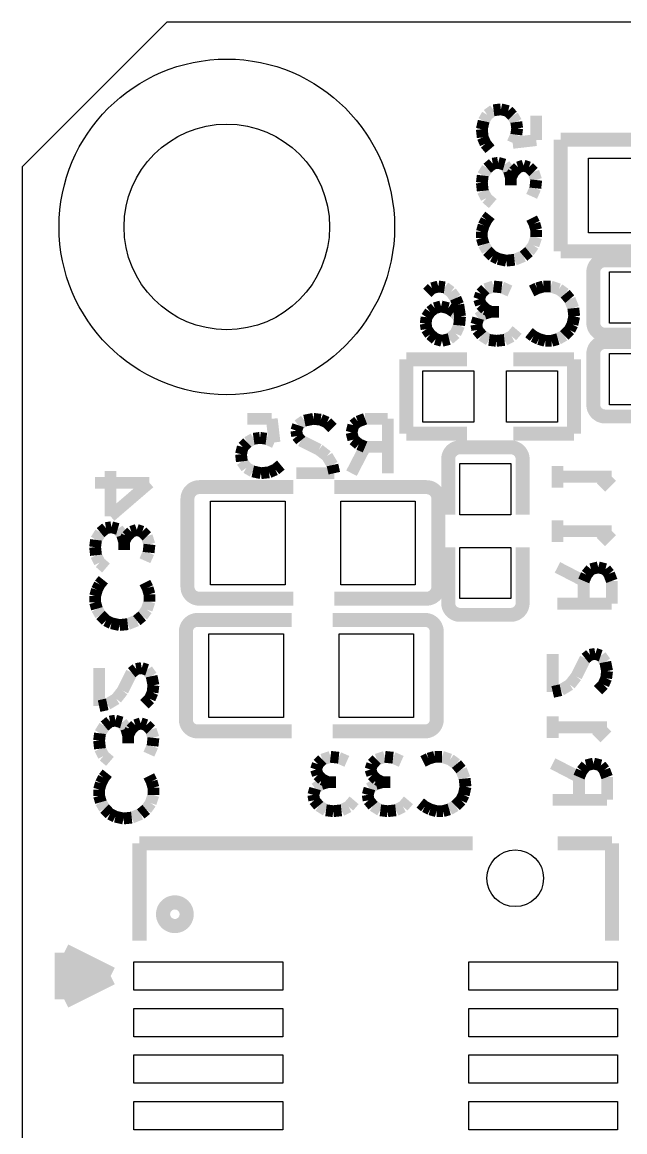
# Model space of a CAD drawing. Extents: x 175.8 to 218.8, y 273.2 to 311.2.
# Drawn here: x 175.81 to 182.29, y 299.3 to 311.22 of the extents above; entities that cross this region are included whole.
import ezdxf

# ---------------------------------------------------------------- set-up
doc = ezdxf.new("R2010")
doc.units = 0
doc.layers.add('MA_DETAILS', color=254, linetype='CONTINUOUS')

# ---------------------------------------------------------------- blocks, each defined once
blk = doc.blocks.new('FIGURE_SQUARE')
blk.add_lwpolyline([(-0.5, -0.5), (-0.5, 0.5), (0.5, 0.5), (0.5, -0.5)], close=True)
blk = doc.blocks.new('FIGURE_CIRCLE')
blk.add_circle((0, 0), 0.5)

msp = doc.modelspace()

# ---------------------------------------------------------------- linework, layer by layer
at = {"layer": 'MA_DETAILS'}
for points in [[(177.361342, 311.21985), (175.807624, 309.666132)], [(217.810842, 311.21985), (177.361342, 311.21985)], [(175.807624, 309.666132), (175.807624, 274.216622)]]:
    msp.add_lwpolyline(points, dxfattribs=at)
for points, const_width in [([(180.768752, 310.15686), (180.807614, 310.224932)], 0.127), ([(180.807614, 310.224932), (180.875686, 310.2737)], 0.127), ([(180.875686, 310.2737), (180.953664, 310.283352)], 0.127), ([(180.953664, 310.283352), (181.031642, 310.264048)], 0.127), ([(181.031642, 310.264048), (181.080156, 310.21528)], 0.127), ([(181.080156, 310.21528), (181.119272, 310.147208)], 0.127), ([(181.333394, 309.95239), (181.333394, 310.21528)], 0.127), ([(180.749194, 310.06923), (180.768752, 310.15686)], 0.127), ([(181.119272, 310.147208), (181.128924, 310.078882)], 0.127), ([(180.758846, 309.9816), (180.749194, 310.06923)], 0.127), ([(180.788056, 309.913528), (180.758846, 309.9816)], 0.127), ([(181.119272, 310.01081), (181.080156, 309.92318)], 0.127), ([(181.128924, 310.078882), (181.119272, 310.01081)], 0.127), ([(181.596284, 309.957724), (182.64632, 309.957724)], 0.150114), ([(181.596284, 308.757828), (181.596284, 309.957724)], 0.150114), ([(180.836824, 309.855108), (180.788056, 309.913528)], 0.127), ([(181.080156, 309.92318), (181.333394, 309.95239)], 0.127), ([(180.758846, 309.572406), (180.807614, 309.650384)], 0.127), ([(180.807614, 309.650384), (180.866034, 309.698898)], 0.127), ([(180.866034, 309.698898), (180.924454, 309.708804)], 0.127), ([(180.924454, 309.708804), (180.992526, 309.689246)], 0.127), ([(180.992526, 309.689246), (181.041294, 309.621174)], 0.127), ([(181.041294, 309.621174), (181.060852, 309.552848)], 0.127), ([(181.060852, 309.552848), (181.090062, 309.611268)], 0.127), ([(181.090062, 309.611268), (181.138576, 309.660036)], 0.127), ([(181.138576, 309.660036), (181.196996, 309.679594)], 0.127), ([(181.196996, 309.679594), (181.255416, 309.660036)], 0.127), ([(181.255416, 309.660036), (181.304184, 309.611268)], 0.127), ([(181.304184, 309.611268), (181.333394, 309.523638)], 0.127), ([(180.749194, 309.494428), (180.758846, 309.572406)], 0.127), ([(180.758846, 309.406798), (180.749194, 309.494428)], 0.127), ([(181.060852, 309.552848), (181.060852, 309.465218)], 0.127), ([(181.333394, 309.523638), (181.323742, 309.436008)], 0.127), ([(180.797962, 309.329074), (180.758846, 309.406798)], 0.127), ([(181.323742, 309.436008), (181.284626, 309.348378)], 0.127), ([(180.866034, 309.270654), (180.797962, 309.329074)], 0.127), ([(180.797962, 309.09514), (180.836824, 309.143654)], 0.127), ([(180.749194, 308.968394), (180.768752, 309.03672)], 0.127), ([(180.768752, 309.03672), (180.797962, 309.09514)], 0.127), ([(181.284626, 309.114444), (181.313836, 309.056024)], 0.127), ([(181.313836, 309.056024), (181.333394, 308.987952)], 0.127), ([(180.749194, 308.900322), (180.749194, 308.968394)], 0.127), ([(180.768752, 308.83225), (180.749194, 308.900322)], 0.127), ([(181.333394, 308.909974), (181.304184, 308.822344)], 0.127), ([(181.333394, 308.987952), (181.333394, 308.909974)], 0.127), ([(180.807614, 308.763924), (180.768752, 308.83225)], 0.127), ([(181.304184, 308.822344), (181.255416, 308.754272)], 0.127), ([(180.866034, 308.705504), (180.807614, 308.763924)], 0.127), ([(180.924454, 308.676294), (180.866034, 308.705504)], 0.127), ([(181.012084, 308.65699), (180.924454, 308.676294)], 0.127), ([(181.099714, 308.666642), (181.012084, 308.65699)], 0.127), ([(181.196996, 308.705504), (181.099714, 308.666642)], 0.127), ([(181.255416, 308.754272), (181.196996, 308.705504)], 0.127), ([(182.64632, 308.757828), (181.596284, 308.757828)], 0.150114), ([(182.074312, 308.661816), (182.671974, 308.661816)], 0.150114), ([(181.947312, 308.534816), (181.947312, 307.988462)], 0.150114), ([(180.213, 308.360318), (180.164232, 308.311804)], 0.127), ([(180.281072, 308.379876), (180.213, 308.360318)], 0.127), ([(180.349398, 308.370224), (180.281072, 308.379876)], 0.127), ([(180.41747, 308.321456), (180.349398, 308.370224)], 0.127), ([(180.466238, 308.253384), (180.41747, 308.321456)], 0.127), ([(180.719476, 308.243478), (180.739034, 308.301898)], 0.127), ([(180.739034, 308.301898), (180.787802, 308.350666)], 0.127), ([(180.787802, 308.350666), (180.875432, 308.379876)], 0.127), ([(180.875432, 308.379876), (180.963062, 308.370224)], 0.127), ([(180.963062, 308.370224), (181.050692, 308.331108)], 0.127), ([(181.284626, 308.331108), (181.343046, 308.360318)], 0.127), ([(181.343046, 308.360318), (181.411118, 308.379876)], 0.127), ([(181.411118, 308.379876), (181.489096, 308.379876)], 0.127), ([(181.489096, 308.379876), (181.576726, 308.350666)], 0.127), ([(181.576726, 308.350666), (181.644798, 308.301898)], 0.127), ([(181.644798, 308.301898), (181.693566, 308.243478)], 0.127), ([(180.495448, 308.185058), (180.466238, 308.253384)], 0.127), ([(180.514752, 308.058566), (180.495448, 308.185058)], 0.127), ([(180.739034, 308.185058), (180.719476, 308.243478)], 0.127), ([(180.787802, 308.136544), (180.739034, 308.185058)], 0.127), ([(181.693566, 308.243478), (181.732428, 308.146196)], 0.127), ([(180.193442, 308.107334), (180.15458, 308.048914)], 0.127), ([(180.24221, 308.146196), (180.193442, 308.107334)], 0.127), ([(180.310282, 308.165754), (180.24221, 308.146196)], 0.127), ([(180.38826, 308.146196), (180.310282, 308.165754)], 0.127), ([(180.44668, 308.107334), (180.38826, 308.146196)], 0.127), ([(180.514752, 308.039008), (180.44668, 308.107334)], 0.127), ([(180.5051, 307.961284), (180.514752, 308.058566)], 0.127), ([(180.709824, 308.039008), (180.777896, 308.087776)], 0.127), ([(180.777896, 308.087776), (180.846222, 308.107334)], 0.127), ([(180.846222, 308.107334), (180.787802, 308.136544)], 0.127), ([(180.846222, 308.107334), (180.933852, 308.107334)], 0.127), ([(181.74208, 308.058566), (181.722776, 307.970936)], 0.127), ([(181.732428, 308.146196), (181.74208, 308.058566)], 0.127), ([(180.15458, 308.048914), (180.144928, 307.980588)], 0.127), ([(180.144928, 307.980588), (180.15458, 307.922168)], 0.127), ([(180.466238, 307.873654), (180.5051, 307.961284)], 0.127), ([(180.690266, 307.970936), (180.709824, 308.039008)], 0.127), ([(180.700172, 307.912516), (180.690266, 307.970936)], 0.127), ([(181.722776, 307.970936), (181.693566, 307.912516)], 0.127), ([(180.15458, 307.922168), (180.193442, 307.863748)], 0.127), ([(180.193442, 307.863748), (180.251862, 307.815234)], 0.127), ([(180.397912, 307.815234), (180.466238, 307.873654)], 0.127), ([(180.748686, 307.854096), (180.700172, 307.912516)], 0.127), ([(180.826664, 307.805328), (180.748686, 307.854096)], 0.127), ([(181.069996, 307.844444), (180.992272, 307.805328)], 0.127), ([(181.128416, 307.912516), (181.069996, 307.844444)], 0.127), ([(181.30393, 307.844444), (181.255416, 307.883306)], 0.127), ([(181.36235, 307.815234), (181.30393, 307.844444)], 0.127), ([(181.635146, 307.854096), (181.56682, 307.815234)], 0.127), ([(181.693566, 307.912516), (181.635146, 307.854096)], 0.127), ([(182.074312, 307.861462), (182.671974, 307.861462)], 0.150114), ([(180.251862, 307.815234), (180.320188, 307.795676)], 0.127), ([(180.320188, 307.795676), (180.397912, 307.815234)], 0.127), ([(180.904642, 307.795676), (180.826664, 307.805328)], 0.127), ([(180.992272, 307.805328), (180.904642, 307.795676)], 0.127), ([(181.430676, 307.795676), (181.36235, 307.815234)], 0.127), ([(181.498748, 307.795676), (181.430676, 307.795676)], 0.127), ([(181.56682, 307.815234), (181.498748, 307.795676)], 0.127), ([(182.074312, 307.782976), (182.671974, 307.782976)], 0.150114), ([(179.938426, 306.796948), (179.938426, 307.597048)], 0.150114), ([(179.938426, 307.597048), (180.588412, 307.597048)], 0.150114), ([(181.73827, 307.597048), (181.088284, 307.597048)], 0.150114), ([(181.73827, 306.796948), (181.73827, 307.597048)], 0.150114), ([(181.947312, 307.655976), (181.947312, 307.109622)], 0.150114), ([(182.074312, 306.982622), (182.671974, 306.982622)], 0.150114), ([(178.49088, 306.957476), (178.22799, 306.957476)], 0.127), ([(178.52009, 306.704238), (178.49088, 306.957476)], 0.127), ([(178.773582, 306.889404), (178.754024, 306.830984)], 0.127), ([(178.841654, 306.937918), (178.773582, 306.889404)], 0.127), ([(178.938936, 306.957476), (178.841654, 306.937918)], 0.127), ([(179.016914, 306.947824), (178.938936, 306.957476)], 0.127), ([(179.084986, 306.918614), (179.016914, 306.947824)], 0.127), ([(179.143406, 306.860194), (179.084986, 306.918614)], 0.127), ([(179.367688, 306.889404), (179.34813, 306.811426)], 0.127), ([(179.416456, 306.928266), (179.367688, 306.889404)], 0.127), ([(179.49418, 306.957476), (179.416456, 306.928266)], 0.127), ([(179.737766, 306.957476), (179.49418, 306.957476)], 0.127), ([(179.737766, 306.373276), (179.737766, 306.957476)], 0.127), ([(178.296062, 306.743354), (178.364388, 306.753006)], 0.127), ([(178.364388, 306.753006), (178.43246, 306.743354)], 0.127), ([(178.754024, 306.830984), (178.763676, 306.772564)], 0.127), ([(178.763676, 306.772564), (178.802792, 306.723796)], 0.127), ([(179.34813, 306.811426), (179.367688, 306.733448)], 0.127), ([(180.588412, 306.796948), (179.938426, 306.796948)], 0.150114), ([(181.088284, 306.796948), (181.73827, 306.796948)], 0.150114), ([(178.159918, 306.577746), (178.179222, 306.655724)], 0.127), ([(178.179222, 306.655724), (178.22799, 306.704238)], 0.127), ([(178.22799, 306.704238), (178.296062, 306.743354)], 0.127), ([(178.43246, 306.743354), (178.52009, 306.704238)], 0.127), ([(178.802792, 306.723796), (178.997356, 306.626514)], 0.127), ([(178.997356, 306.626514), (179.084986, 306.558188)], 0.127), ([(179.49418, 306.655724), (179.34813, 306.373276)], 0.127), ([(179.367688, 306.733448), (179.426108, 306.684934)], 0.127), ([(179.426108, 306.684934), (179.49418, 306.655724)], 0.127), ([(179.49418, 306.655724), (179.737766, 306.655724)], 0.127), ([(181.060598, 306.650898), (180.514244, 306.650898)], 0.150114), ([(178.16957, 306.499768), (178.159918, 306.577746)], 0.127), ([(179.084986, 306.558188), (179.143406, 306.460906)], 0.127), ([(180.387244, 306.523898), (180.387244, 305.926236)], 0.150114), ([(181.187598, 306.523898), (181.187598, 305.926236)], 0.150114), ([(176.75733, 305.910234), (176.75733, 306.396898)], 0.127), ([(178.218338, 306.431696), (178.16957, 306.499768)], 0.127), ([(178.28641, 306.392834), (178.218338, 306.431696)], 0.127), ([(178.37404, 306.373276), (178.28641, 306.392834)], 0.127), ([(178.529742, 306.412138), (178.46167, 306.382928)], 0.127), ([(178.588162, 306.460906), (178.529742, 306.412138)], 0.127), ([(179.143406, 306.460906), (179.162964, 306.373276)], 0.127), ([(181.561994, 306.21859), (181.561994, 306.45227)], 0.127), ([(176.591722, 306.270406), (177.175922, 306.270406)], 0.127), ([(177.175922, 306.270406), (176.75733, 305.910234)], 0.127), ([(178.46167, 306.382928), (178.37404, 306.373276)], 0.127), ([(179.162964, 306.373276), (178.754024, 306.373276)], 0.127), ([(181.561994, 306.33543), (182.146194, 306.33543)], 0.127), ([(182.146194, 306.33543), (182.029354, 306.21859)], 0.127), ([(177.711354, 306.223416), (178.72075, 306.223416)], 0.150114), ([(180.154834, 306.223416), (179.162202, 306.223416)], 0.150114), ([(177.584354, 306.096416), (177.584354, 305.151536)], 0.150114), ([(180.281834, 305.151536), (180.281834, 306.096416)], 0.150114), ([(176.708562, 305.783234), (176.766982, 305.79314)], 0.127), ([(176.766982, 305.79314), (176.835054, 305.773582)], 0.127), ([(181.561994, 305.634136), (181.561994, 305.867816)], 0.127), ([(176.601374, 305.656742), (176.650142, 305.73472)], 0.127), ([(176.650142, 305.73472), (176.708562, 305.783234)], 0.127), ([(176.835054, 305.773582), (176.883822, 305.70551)], 0.127), ([(176.883822, 305.70551), (176.90338, 305.637184)], 0.127), ([(176.90338, 305.637184), (176.93259, 305.695604)], 0.127), ([(176.93259, 305.695604), (176.981104, 305.744372)], 0.127), ([(176.981104, 305.744372), (177.039524, 305.76393)], 0.127), ([(177.039524, 305.76393), (177.097944, 305.744372)], 0.127), ([(177.097944, 305.744372), (177.146712, 305.695604)], 0.127), ([(177.146712, 305.695604), (177.175922, 305.607974)], 0.127), ([(181.561994, 305.750976), (182.146194, 305.750976)], 0.127), ([(182.146194, 305.750976), (182.029354, 305.634136)], 0.127), ([(176.591722, 305.578764), (176.601374, 305.656742)], 0.127), ([(176.601374, 305.491134), (176.591722, 305.578764)], 0.127), ([(176.90338, 305.637184), (176.90338, 305.549554)], 0.127), ([(177.175922, 305.607974), (177.16627, 305.520344)], 0.127), ([(180.387244, 304.978054), (180.387244, 305.575716)], 0.150114), ([(181.187598, 304.978054), (181.187598, 305.575716)], 0.150114), ([(176.64049, 305.41341), (176.601374, 305.491134)], 0.127), ([(177.16627, 305.520344), (177.127154, 305.432714)], 0.127), ([(176.708562, 305.35499), (176.64049, 305.41341)], 0.127), ([(181.844442, 305.21529), (181.561994, 305.36134)], 0.127), ([(181.922166, 305.341782), (181.873652, 305.283362)], 0.127), ([(182.000144, 305.36134), (181.922166, 305.341782)], 0.127), ([(182.078122, 305.341782), (182.000144, 305.36134)], 0.127), ([(182.116984, 305.293014), (182.078122, 305.341782)], 0.127), ([(176.64049, 305.179476), (176.679352, 305.22799)], 0.127), ([(177.127154, 305.19878), (177.156364, 305.14036)], 0.127), ([(181.873652, 305.283362), (181.844442, 305.21529)], 0.127), ([(181.844442, 305.21529), (181.844442, 304.971704)], 0.127), ([(182.146194, 305.21529), (182.116984, 305.293014)], 0.127), ([(182.146194, 304.971704), (182.146194, 305.21529)], 0.127), ([(176.591722, 305.05273), (176.61128, 305.121056)], 0.127), ([(176.61128, 305.121056), (176.64049, 305.179476)], 0.127), ([(177.156364, 305.14036), (177.175922, 305.072288)], 0.127), ([(176.591722, 304.984658), (176.591722, 305.05273)], 0.127), ([(176.61128, 304.916586), (176.591722, 304.984658)], 0.127), ([(177.175922, 304.99431), (177.146712, 304.90668)], 0.127), ([(177.175922, 305.072288), (177.175922, 304.99431)], 0.127), ([(177.711354, 305.024536), (178.72075, 305.024536)], 0.150114), ([(180.154834, 305.024536), (179.162202, 305.024536)], 0.150114), ([(181.561994, 304.971704), (182.146194, 304.971704)], 0.127), ([(176.650142, 304.84826), (176.61128, 304.916586)], 0.127), ([(176.708562, 304.78984), (176.650142, 304.84826)], 0.127), ([(177.097944, 304.838608), (177.039524, 304.78984)], 0.127), ([(177.146712, 304.90668), (177.097944, 304.838608)], 0.127), ([(180.514244, 304.851054), (181.060598, 304.851054)], 0.150114), ([(176.766982, 304.76063), (176.708562, 304.78984)], 0.127), ([(176.854612, 304.741326), (176.766982, 304.76063)], 0.127), ([(176.942242, 304.750978), (176.854612, 304.741326)], 0.127), ([(177.039524, 304.78984), (176.942242, 304.750978)], 0.127), ([(177.694082, 304.796952), (178.703478, 304.796952)], 0.150114), ([(180.137562, 304.796952), (179.14493, 304.796952)], 0.150114), ([(177.567082, 304.669952), (177.567082, 303.725072)], 0.150114), ([(180.264562, 303.725072), (180.264562, 304.669952)], 0.150114), ([(181.511194, 304.02276), (181.511194, 304.4317)], 0.127), ([(181.861714, 304.382932), (181.764432, 304.188368)], 0.127), ([(181.910482, 304.422048), (181.861714, 304.382932)], 0.127), ([(181.968902, 304.4317), (181.910482, 304.422048)], 0.127), ([(182.027322, 304.412142), (181.968902, 304.4317)], 0.127), ([(182.075836, 304.34407), (182.027322, 304.412142)], 0.127), ([(176.634394, 303.87036), (176.634394, 304.2793)], 0.127), ([(177.033682, 304.269648), (176.984914, 304.230532)], 0.127), ([(177.092102, 304.2793), (177.033682, 304.269648)], 0.127), ([(177.150522, 304.259742), (177.092102, 304.2793)], 0.127), ([(177.199036, 304.19167), (177.150522, 304.259742)], 0.127), ([(182.095394, 304.246788), (182.075836, 304.34407)], 0.127), ([(182.085742, 304.16881), (182.095394, 304.246788)], 0.127), ([(176.984914, 304.230532), (176.887632, 304.035968)], 0.127), ([(177.218594, 304.094388), (177.199036, 304.19167)], 0.127), ([(181.764432, 304.188368), (181.696106, 304.100738)], 0.127), ([(182.056532, 304.100738), (182.085742, 304.16881)], 0.127), ([(176.887632, 304.035968), (176.819306, 303.948338)], 0.127), ([(177.179732, 303.948338), (177.208942, 304.01641)], 0.127), ([(177.208942, 304.01641), (177.218594, 304.094388)], 0.127), ([(181.598824, 304.042318), (181.511194, 304.02276)], 0.127), ([(181.696106, 304.100738), (181.598824, 304.042318)], 0.127), ([(181.998112, 304.042318), (182.056532, 304.100738)], 0.127), ([(176.722024, 303.889918), (176.634394, 303.87036)], 0.127), ([(176.819306, 303.948338), (176.722024, 303.889918)], 0.127), ([(177.121312, 303.889918), (177.179732, 303.948338)], 0.127), ([(176.644046, 303.578006), (176.692814, 303.655984)], 0.127), ([(176.692814, 303.655984), (176.751234, 303.704498)], 0.127), ([(176.751234, 303.704498), (176.809654, 303.714404)], 0.127), ([(176.809654, 303.714404), (176.877726, 303.694846)], 0.127), ([(176.877726, 303.694846), (176.926494, 303.626774)], 0.127), ([(176.975262, 303.616868), (177.023776, 303.665636)], 0.127), ([(177.023776, 303.665636), (177.082196, 303.685194)], 0.127), ([(177.082196, 303.685194), (177.140616, 303.665636)], 0.127), ([(177.140616, 303.665636), (177.189384, 303.616868)], 0.127), ([(181.511194, 303.525936), (181.511194, 303.759616)], 0.127), ([(176.634394, 303.500028), (176.644046, 303.578006)], 0.127), ([(176.926494, 303.626774), (176.946052, 303.558448)], 0.127), ([(176.946052, 303.558448), (176.975262, 303.616868)], 0.127), ([(176.946052, 303.558448), (176.946052, 303.470818)], 0.127), ([(177.189384, 303.616868), (177.218594, 303.529238)], 0.127), ([(177.218594, 303.529238), (177.208942, 303.441608)], 0.127), ([(177.694082, 303.598072), (178.703478, 303.598072)], 0.150114), ([(180.137562, 303.598072), (179.14493, 303.598072)], 0.150114), ([(181.511194, 303.642776), (182.095394, 303.642776)], 0.127), ([(182.095394, 303.642776), (181.978554, 303.525936)], 0.127), ([(176.644046, 303.412398), (176.634394, 303.500028)], 0.127), ([(176.683162, 303.334674), (176.644046, 303.412398)], 0.127), ([(177.208942, 303.441608), (177.169826, 303.353978)], 0.127), ([(176.751234, 303.276254), (176.683162, 303.334674)], 0.127), ([(178.98618, 303.247298), (179.034948, 303.296066)], 0.127), ([(179.034948, 303.296066), (179.122578, 303.325276)], 0.127), ([(179.122578, 303.325276), (179.210208, 303.315624)], 0.127), ([(179.210208, 303.315624), (179.297838, 303.276508)], 0.127), ([(179.570634, 303.247298), (179.619402, 303.296066)], 0.127), ([(179.619402, 303.296066), (179.707032, 303.325276)], 0.127), ([(179.707032, 303.325276), (179.794662, 303.315624)], 0.127), ([(179.794662, 303.315624), (179.882292, 303.276508)], 0.127), ([(180.116226, 303.276508), (180.174646, 303.305718)], 0.127), ([(180.174646, 303.305718), (180.242718, 303.325276)], 0.127), ([(180.242718, 303.325276), (180.320696, 303.325276)], 0.127), ([(180.320696, 303.325276), (180.408326, 303.296066)], 0.127), ([(180.408326, 303.296066), (180.476398, 303.247298)], 0.127), ([(178.966622, 303.188878), (178.98618, 303.247298)], 0.127), ([(178.98618, 303.130458), (178.966622, 303.188878)], 0.127), ([(179.551076, 303.188878), (179.570634, 303.247298)], 0.127), ([(179.570634, 303.130458), (179.551076, 303.188878)], 0.127), ([(180.476398, 303.247298), (180.525166, 303.188878)], 0.127), ([(180.525166, 303.188878), (180.564028, 303.091596)], 0.127), ([(181.793642, 303.10709), (181.511194, 303.25314)], 0.127), ([(181.822852, 303.175162), (181.793642, 303.10709)], 0.127), ([(181.871366, 303.233582), (181.822852, 303.175162)], 0.127), ([(181.949344, 303.25314), (181.871366, 303.233582)], 0.127), ([(182.027322, 303.233582), (181.949344, 303.25314)], 0.127), ([(182.066184, 303.184814), (182.027322, 303.233582)], 0.127), ([(182.095394, 303.10709), (182.066184, 303.184814)], 0.127), ([(176.653952, 303.04232), (176.683162, 303.10074)], 0.127), ([(176.683162, 303.10074), (176.722024, 303.149254)], 0.127), ([(177.169826, 303.120044), (177.199036, 303.061624)], 0.127), ([(177.199036, 303.061624), (177.218594, 302.993552)], 0.127), ([(179.034948, 303.081944), (178.98618, 303.130458)], 0.127), ([(179.025042, 303.033176), (179.093368, 303.052734)], 0.127), ([(179.093368, 303.052734), (179.034948, 303.081944)], 0.127), ([(179.093368, 303.052734), (179.180998, 303.052734)], 0.127), ([(179.619402, 303.081944), (179.570634, 303.130458)], 0.127), ([(179.609496, 303.033176), (179.677822, 303.052734)], 0.127), ([(179.677822, 303.052734), (179.619402, 303.081944)], 0.127), ([(179.677822, 303.052734), (179.765452, 303.052734)], 0.127), ([(180.564028, 303.091596), (180.57368, 303.003966)], 0.127), ([(181.793642, 303.10709), (181.793642, 302.863504)], 0.127), ([(182.095394, 302.863504), (182.095394, 303.10709)], 0.127), ([(176.634394, 302.973994), (176.653952, 303.04232)], 0.127), ([(176.634394, 302.905922), (176.634394, 302.973994)], 0.127), ([(177.218594, 302.993552), (177.218594, 302.915574)], 0.127), ([(178.937412, 302.916336), (178.95697, 302.984408)], 0.127), ([(178.95697, 302.984408), (179.025042, 303.033176)], 0.127), ([(179.521866, 302.916336), (179.541424, 302.984408)], 0.127), ([(179.541424, 302.984408), (179.609496, 303.033176)], 0.127), ([(180.57368, 303.003966), (180.554376, 302.916336)], 0.127), ([(176.653952, 302.83785), (176.634394, 302.905922)], 0.127), ([(176.692814, 302.769524), (176.653952, 302.83785)], 0.127), ([(177.189384, 302.827944), (177.140616, 302.759872)], 0.127), ([(177.218594, 302.915574), (177.189384, 302.827944)], 0.127), ([(178.947318, 302.857916), (178.937412, 302.916336)], 0.127), ([(178.995832, 302.799496), (178.947318, 302.857916)], 0.127), ([(179.375562, 302.857916), (179.317142, 302.789844)], 0.127), ([(179.531772, 302.857916), (179.521866, 302.916336)], 0.127), ([(179.580286, 302.799496), (179.531772, 302.857916)], 0.127), ([(179.960016, 302.857916), (179.901596, 302.789844)], 0.127), ([(180.13553, 302.789844), (180.087016, 302.828706)], 0.127), ([(180.525166, 302.857916), (180.466746, 302.799496)], 0.127), ([(180.554376, 302.916336), (180.525166, 302.857916)], 0.127), ([(181.511194, 302.863504), (182.095394, 302.863504)], 0.127), ([(176.751234, 302.711104), (176.692814, 302.769524)], 0.127), ([(176.809654, 302.681894), (176.751234, 302.711104)], 0.127), ([(177.082196, 302.711104), (176.984914, 302.672242)], 0.127), ([(177.140616, 302.759872), (177.082196, 302.711104)], 0.127), ([(179.07381, 302.750728), (178.995832, 302.799496)], 0.127), ([(179.151788, 302.741076), (179.07381, 302.750728)], 0.127), ([(179.239418, 302.750728), (179.151788, 302.741076)], 0.127), ([(179.317142, 302.789844), (179.239418, 302.750728)], 0.127), ([(179.658264, 302.750728), (179.580286, 302.799496)], 0.127), ([(179.736242, 302.741076), (179.658264, 302.750728)], 0.127), ([(179.823872, 302.750728), (179.736242, 302.741076)], 0.127), ([(179.901596, 302.789844), (179.823872, 302.750728)], 0.127), ([(180.19395, 302.760634), (180.13553, 302.789844)], 0.127), ([(180.262276, 302.741076), (180.19395, 302.760634)], 0.127), ([(180.330348, 302.741076), (180.262276, 302.741076)], 0.127), ([(180.39842, 302.760634), (180.330348, 302.741076)], 0.127), ([(180.466746, 302.799496), (180.39842, 302.760634)], 0.127), ([(176.897284, 302.66259), (176.809654, 302.681894)], 0.127), ([(176.984914, 302.672242), (176.897284, 302.66259)], 0.127), ([(177.067972, 301.350934), (177.067972, 302.39589)], 0.1524), ([(177.067972, 302.39589), (180.650134, 302.39589)], 0.1524), ([(181.565804, 302.39589), (182.147972, 302.39589)], 0.1524), ([(181.565804, 302.39589), (181.826916, 302.39589)], 0.1524), ([(182.147972, 301.351188), (182.147972, 302.39589)], 0.1524), ([(177.067972, 301.350934), (177.067972, 301.51832)], 0.1524), ([(177.067972, 301.351188), (177.067972, 301.37989)], 0.1524), ([(176.257966, 300.719998), (176.257966, 301.21987)], 0.199898), ([(176.257966, 301.21987), (176.758092, 300.969934)], 0.199898), ([(176.758092, 300.969934), (176.257966, 300.719998)], 0.199898), ([(176.758092, 300.969934), (176.358042, 300.969934)], 0.199898)]:
    msp.add_lwpolyline(points, dxfattribs=dict(at, const_width=const_width))
for points, const_width in [([(182.074312, 308.661816, 0.414214), (181.947312, 308.534816)], 0.150114), ([(181.947312, 307.988462, 0.414214), (182.074312, 307.861462)], 0.150114), ([(182.074312, 307.782976, 0.414214), (181.947312, 307.655976)], 0.150114), ([(181.947312, 307.109622, 0.414214), (182.074312, 306.982622)], 0.150114), ([(180.514244, 306.650898, 0.414214), (180.387244, 306.523898)], 0.150114), ([(181.187598, 306.523898, 0.414214), (181.060598, 306.650898)], 0.150114), ([(177.711354, 306.223416, 0.414214), (177.584354, 306.096416)], 0.150114), ([(180.281834, 306.096416, 0.414214), (180.154834, 306.223416)], 0.150114), ([(177.584354, 305.151536, 0.414214), (177.711354, 305.024536)], 0.150114), ([(180.154834, 305.024536, 0.414214), (180.281834, 305.151536)], 0.150114), ([(180.387244, 304.978054, 0.414214), (180.514244, 304.851054)], 0.150114), ([(181.060598, 304.851054, 0.414214), (181.187598, 304.978054)], 0.150114), ([(177.694082, 304.796952, 0.414214), (177.567082, 304.669952)], 0.150114), ([(180.264562, 304.669952, 0.414214), (180.137562, 304.796952)], 0.150114), ([(177.567082, 303.725072, 0.414214), (177.694082, 303.598072)], 0.150114), ([(180.137562, 303.598072, 0.414214), (180.264562, 303.725072)], 0.150114), ([(177.575972, 301.63389, 1), (177.321972, 301.63389, 1), (177.575972, 301.63389)], 0.1524)]:
    msp.add_lwpolyline(points, format="xyb", dxfattribs=dict(at, const_width=const_width))

# ---------------------------------------------------------------- block references
for name, p, xscale, yscale in [('FIGURE_CIRCLE', (178.007518, 309.019702), 3.6068, 3.6068), ('FIGURE_CIRCLE', (178.007518, 309.019702), 2.2098, 2.2098), ('FIGURE_SQUARE', (182.221378, 309.357776), 0.649986, 0.8001), ('FIGURE_SQUARE', (182.397146, 308.261766), 0.54991, 0.54991), ('FIGURE_SQUARE', (182.397146, 307.382926), 0.54991, 0.54991), ('FIGURE_SQUARE', (180.38826, 307.196998), 0.54991, 0.54991), ('FIGURE_SQUARE', (181.288436, 307.196998), 0.54991, 0.54991), ('FIGURE_SQUARE', (180.787294, 306.201064), 0.54991, 0.54991), ('FIGURE_SQUARE', (178.23307, 305.623976), 0.8001, 0.899922), ('FIGURE_SQUARE', (179.633118, 305.623976), 0.8001, 0.899922), ('FIGURE_SQUARE', (180.787294, 305.300888), 0.54991, 0.54991), ('FIGURE_SQUARE', (178.215798, 304.197512), 0.8001, 0.899922), ('FIGURE_SQUARE', (179.615846, 304.197512), 0.8001, 0.899922), ('FIGURE_CIRCLE', (181.107842, 302.01997), 0.6096, 0.6096), ('FIGURE_CIRCLE', (181.107842, 302.01997), 0.6096, 0.6096), ('FIGURE_SQUARE', (177.808128, 300.969934), 1.6002, 0.3048), ('FIGURE_SQUARE', (181.407816, 300.969934), 1.6002, 0.3048), ('FIGURE_SQUARE', (177.808128, 300.470062), 1.6002, 0.3048), ('FIGURE_SQUARE', (181.407816, 300.469808), 1.6002, 0.3048), ('FIGURE_SQUARE', (177.808128, 299.969936), 1.6002, 0.3048), ('FIGURE_SQUARE', (181.407816, 299.969936), 1.6002, 0.3048), ('FIGURE_SQUARE', (177.808128, 299.46981), 1.6002, 0.3048), ('FIGURE_SQUARE', (181.407816, 299.46981), 1.6002, 0.3048)]:
    msp.add_blockref(name, p, dxfattribs=dict(at, xscale=xscale, yscale=yscale))

doc.saveas('drawing.dxf')
